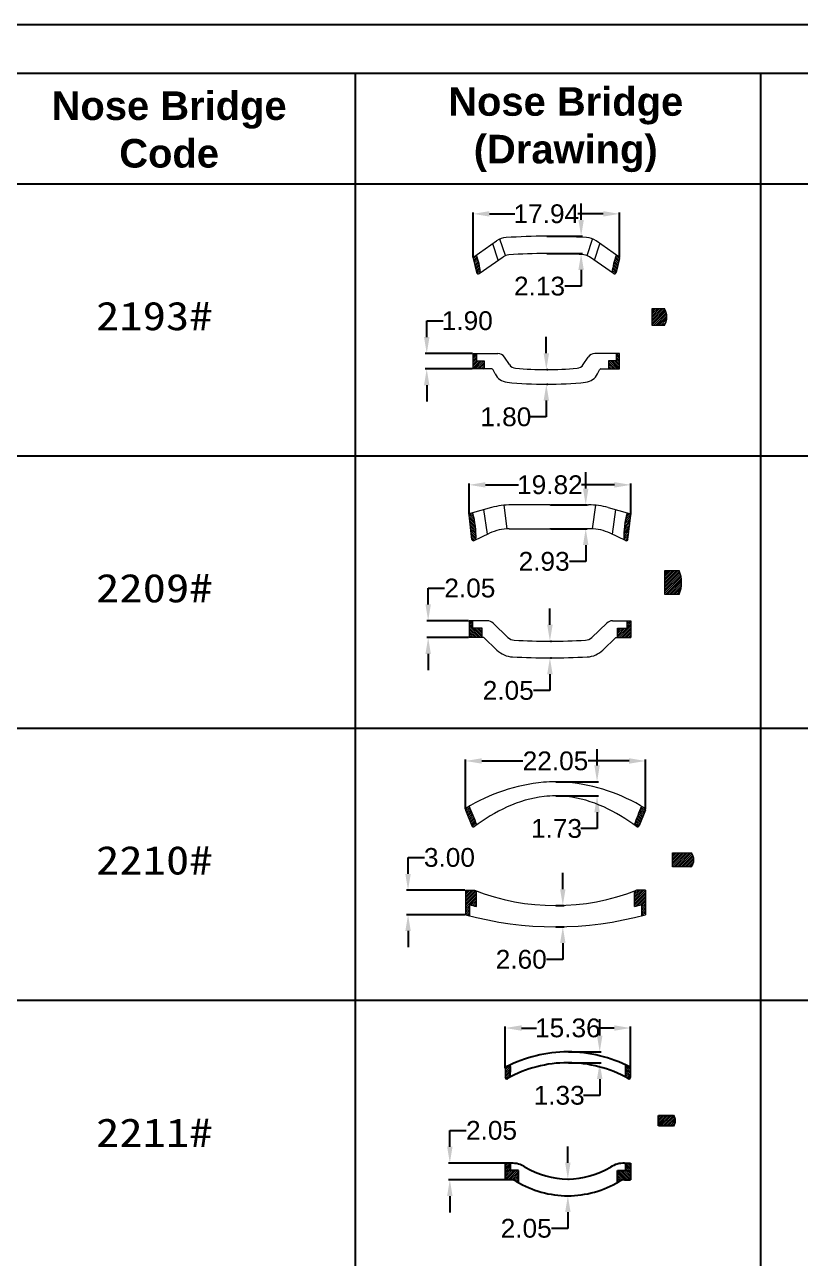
# Model space of a CAD drawing. Header units: inches. Extents: x 3613 to 8393, y -2205 to -794.
# Drawn here: x 5387.3 to 5482.3, y -1039.8 to -888.6 of the extents above; entities that cross this region are included whole.
import ezdxf

# ---------------------------------------------------------------- set-up
doc = ezdxf.new("R2010")
doc.units = ezdxf.units.IN
doc.header["$MEASUREMENT"] = 0
doc.styles.get("Standard").update_dxf_attribs({"font": 'arial.ttf'})
doc.dimstyles.new('Standard$0', dxfattribs={"dimtxt": 2.3, "dimasz": 2, "dimexe": 1, "dimexo": 1, "dimgap": 1, "dimtad": 0, "dimtih": 1, "dimtoh": 1, "dimdec": 1, "dimzin": 0, "dimdsep": 46, "dimtxsty": 'Standard', "dimcen": 0, "dimclrd": 4, "dimclre": 4, "dimclrt": 4, "dimadec": 1, "dimazin": 0, "dimtfac": 1, "dimtdec": 1, "dimtofl": 0, "dimtmove": 0, "dimatfit": 0, "dimfxl": 1, "dimtolj": 1, "dimtzin": 0, "dimarcsym": 0})
pattern_1 = [(45, (4556.301812344773, -1809.513885150636), (-0.1122532015133644, 0.1122532015133644), [])]

# ---------------------------------------------------------------- blocks, each defined once
blk = doc.blocks.new('*D381')
at = {"color": 0, "lineweight": -2, "transparency": 16777216}
for p, q in [((5441.310687692875, -984.7430789484779), (5441.310687692875, -978.674232863494)), ((5443.310687692875, -978.854232863494), (5448.338335241073, -978.854232863494)), ((5461.363786336337, -978.854232863494), (5456.33613878814, -978.854232863494)), ((5463.363786336337, -984.7430789484779), (5463.363786336337, -978.674232863494))]:
    blk.add_line(p, q, dxfattribs=at)
at = {"color": 0, "transparency": 16777216}
for points in [[(5443.310687692875, -978.5208995301606), (5443.310687692875, -979.1875661968273), (5441.310687692875, -978.854232863494)], [(5461.363786336337, -978.5208995301606), (5461.363786336337, -979.1875661968273), (5463.363786336337, -978.854232863494)]]:
    blk.add_solid(points, dxfattribs=at)
at = {"layer": 'Defpoints', "color": 0, "transparency": 16777216}
for p in [(5463.363786336337, -978.854232863494), (5441.310687692875, -984.8055789484779), (5463.363786336337, -984.8055789484779)]:
    blk.add_point(p, dxfattribs=at)
at = {"color": 0, "lineweight": 9, "transparency": 16777216, "insert": (5452.337237014606, -978.854232863494), "char_height": 2.3, "attachment_point": 5}
blk.add_mtext('\\A1;22.05', dxfattribs=at)
blk = doc.blocks.new('*D382')
at = {"color": 0, "lineweight": -2, "transparency": 16777216}
for p, q in [((5457.431732070983, -979.4019471518609), (5457.431732070983, -977.4019471518609)), ((5452.399737014608, -981.4019471518609), (5457.611732070984, -981.4019471518609)), ((5452.399737014608, -983.1322855337826), (5457.611732070984, -983.1322855337826)), ((5457.431732070983, -985.1322855337826), (5457.431732070983, -987.1322855337826)), ((5457.431732070983, -987.1322855337826), (5455.431732070983, -987.1322855337826))]:
    blk.add_line(p, q, dxfattribs=at)
at = {"color": 0, "transparency": 16777216}
for points in [[(5457.09839873765, -979.4019471518609), (5457.765065404316, -979.4019471518609), (5457.431732070983, -981.4019471518609)], [(5457.09839873765, -985.1322855337826), (5457.765065404316, -985.1322855337826), (5457.431732070983, -983.1322855337826)]]:
    blk.add_solid(points, dxfattribs=at)
at = {"layer": 'Defpoints', "color": 0, "transparency": 16777216}
for p in [(5452.337237014608, -981.4019471518609), (5452.337237014608, -983.1322855337826), (5457.431732070983, -983.1322855337826)]:
    blk.add_point(p, dxfattribs=at)
at = {"color": 0, "lineweight": 9, "transparency": 16777216, "insert": (5452.462809833602, -987.1322855337839), "char_height": 2.3, "attachment_point": 5}
blk.add_mtext('\\A1;1.73', dxfattribs=at)
blk = doc.blocks.new('*D383')
at = {"color": 0, "lineweight": -2, "transparency": 16777216}
for p, q in [((5453.235489541899, -994.5653873687322), (5453.235489541899, -992.5653873687322)), ((5452.399737014608, -996.5653873687322), (5453.4154895419, -996.5653873687322)), ((5452.399737014608, -999.1653873687321), (5453.4154895419, -999.1653873687321)), ((5453.235489541899, -1001.165387368732), (5453.235489541899, -1003.165387368732)), ((5453.235489541899, -1003.165387368732), (5451.235489541899, -1003.165387368732))]:
    blk.add_line(p, q, dxfattribs=at)
at = {"color": 0, "transparency": 16777216}
for points in [[(5452.902156208566, -994.5653873687322), (5453.568822875232, -994.5653873687322), (5453.235489541899, -996.5653873687322)], [(5452.902156208566, -1001.165387368732), (5453.568822875232, -1001.165387368732), (5453.235489541899, -999.1653873687321)]]:
    blk.add_solid(points, dxfattribs=at)
at = {"layer": 'Defpoints', "color": 0, "transparency": 16777216}
for p in [(5452.337237014608, -996.5653873687322), (5452.337237014608, -999.1653873687321), (5453.235489541899, -999.1653873687321)]:
    blk.add_point(p, dxfattribs=at)
at = {"color": 0, "lineweight": 9, "transparency": 16777216, "insert": (5448.14262460329, -1003.165387368733), "char_height": 2.3, "attachment_point": 5}
blk.add_mtext('\\A1;2.60', dxfattribs=at)
blk = doc.blocks.new('*D384')
at = {"color": 0, "lineweight": -2, "transparency": 16777216}
for p, q in [((5434.272641162281, -992.6819582095566), (5434.272641162281, -990.6819582095543)), ((5434.272641162281, -990.6819582095543), (5436.272641162281, -990.6819582095543)), ((5441.24818769288, -994.6819582095566), (5434.09264116228, -994.6819582095566)), ((5441.24818769288, -997.6819582095566), (5434.09264116228, -997.6819582095566)), ((5434.272641162281, -999.6819582095566), (5434.272641162281, -1001.681958209557))]:
    blk.add_line(p, q, dxfattribs=at)
at = {"color": 0, "transparency": 16777216}
for points in [[(5433.939307828948, -992.6819582095566), (5434.605974495614, -992.6819582095566), (5434.272641162281, -994.6819582095566)], [(5433.939307828948, -999.6819582095566), (5434.605974495614, -999.6819582095566), (5434.272641162281, -997.6819582095566)]]:
    blk.add_solid(points, dxfattribs=at)
at = {"layer": 'Defpoints', "color": 0, "transparency": 16777216}
for p in [(5434.272641162281, -994.6819582095566), (5441.31068769288, -994.6819582095566), (5441.31068769288, -997.6819582095566)]:
    blk.add_point(p, dxfattribs=at)
at = {"color": 0, "lineweight": 9, "transparency": 16777216, "insert": (5439.345110466509, -990.6819582095557), "char_height": 2.3, "attachment_point": 5}
blk.add_mtext('\\A1;3.00', dxfattribs=at)
blk = doc.blocks.new('*D385')
at = {"color": 0, "lineweight": -2, "transparency": 16777216}
for p, q in [((5441.745407721188, -948.6535571420044), (5441.745407721188, -944.8445097980289)), ((5443.745407721188, -945.0245097980288), (5447.805815836961, -945.0245097980288)), ((5459.567506353827, -945.0245097980288), (5455.507098238052, -945.0245097980288)), ((5461.567506353827, -948.6535571420044), (5461.567506353827, -944.8445097980289))]:
    blk.add_line(p, q, dxfattribs=at)
at = {"color": 0, "transparency": 16777216}
for points in [[(5443.745407721188, -944.6911764646954), (5443.745407721188, -945.3578431313622), (5441.745407721188, -945.0245097980288)], [(5459.567506353827, -944.6911764646954), (5459.567506353827, -945.3578431313622), (5461.567506353827, -945.0245097980288)]]:
    blk.add_solid(points, dxfattribs=at)
at = {"layer": 'Defpoints', "color": 0, "transparency": 16777216}
for p in [(5461.567506353827, -945.0245097980288), (5441.745407721188, -948.7160571420044), (5461.567506353827, -948.7160571420044)]:
    blk.add_point(p, dxfattribs=at)
at = {"color": 0, "lineweight": 9, "transparency": 16777216, "insert": (5451.656457037507, -945.0245097980288), "char_height": 2.3, "attachment_point": 5}
blk.add_mtext('\\A1;19.82', dxfattribs=at)
blk = doc.blocks.new('*D386')
at = {"color": 0, "lineweight": -2, "transparency": 16777216}
for p, q in [((5456.043342234476, -945.4798777424643), (5456.043342234476, -943.4798777424643)), ((5451.718957037509, -947.4798777424643), (5456.223342234476, -947.4798777424643)), ((5451.718957037509, -950.4098777424643), (5456.223342234476, -950.4098777424643)), ((5456.043342234476, -952.4098777424643), (5456.043342234476, -954.4098777424643)), ((5456.043342234476, -954.4098777424643), (5454.043342234476, -954.4098777424643))]:
    blk.add_line(p, q, dxfattribs=at)
at = {"color": 0, "transparency": 16777216}
for points in [[(5455.710008901143, -945.4798777424643), (5456.376675567809, -945.4798777424643), (5456.043342234476, -947.4798777424643)], [(5455.710008901143, -952.4098777424643), (5456.376675567809, -952.4098777424643), (5456.043342234476, -950.4098777424643)]]:
    blk.add_solid(points, dxfattribs=at)
at = {"layer": 'Defpoints', "color": 0, "transparency": 16777216}
for p in [(5451.656457037509, -947.4798777424643), (5451.656457037509, -950.4098777424643), (5456.043342234476, -950.4098777424643)]:
    blk.add_point(p, dxfattribs=at)
at = {"color": 0, "lineweight": 9, "transparency": 16777216, "insert": (5450.946555058486, -954.4098777424657), "char_height": 2.3, "attachment_point": 5}
blk.add_mtext('\\A1;2.93', dxfattribs=at)
blk = doc.blocks.new('*D387')
at = {"color": 0, "lineweight": -2, "transparency": 16777216}
for p, q in [((5451.656399685002, -962.1717519614571), (5451.656399685002, -960.1717519614571)), ((5451.718899684985, -964.1717519614571), (5451.836399685002, -964.1717519614571)), ((5451.718899684985, -966.221751961457), (5451.836399685002, -966.221751961457)), ((5451.656399685002, -968.221751961457), (5451.656399685002, -970.221751961457)), ((5451.656399685002, -970.221751961457), (5449.656399685002, -970.221751961457))]:
    blk.add_line(p, q, dxfattribs=at)
at = {"color": 0, "transparency": 16777216}
for points in [[(5451.323066351669, -962.1717519614571), (5451.989733018335, -962.1717519614571), (5451.656399685002, -964.1717519614571)], [(5451.323066351669, -968.221751961457), (5451.989733018335, -968.221751961457), (5451.656399685002, -966.221751961457)]]:
    blk.add_solid(points, dxfattribs=at)
at = {"layer": 'Defpoints', "color": 0, "transparency": 16777216}
for p in [(5451.656399684985, -964.1717519614571), (5451.656399684985, -966.221751961457), (5451.656399685002, -966.221751961457)]:
    blk.add_point(p, dxfattribs=at)
at = {"color": 0, "lineweight": 9, "transparency": 16777216, "insert": (5446.550983586774, -970.2217519614584), "char_height": 2.3, "attachment_point": 5}
blk.add_mtext('\\A1;2.05', dxfattribs=at)
blk = doc.blocks.new('*D388')
at = {"color": 0, "lineweight": -2, "transparency": 16777216}
for p, q in [((5436.740032459727, -959.678423565931), (5436.740032459727, -957.678423565931)), ((5436.740032459727, -957.678423565931), (5438.740032459727, -957.678423565931)), ((5441.68290772119, -961.678423565931), (5436.560032459727, -961.678423565931)), ((5441.68290772119, -963.7284235659309), (5436.560032459727, -963.7284235659309)), ((5436.740032459727, -965.7284235659309), (5436.740032459727, -967.7284235659309))]:
    blk.add_line(p, q, dxfattribs=at)
at = {"color": 0, "transparency": 16777216}
for points in [[(5436.406699126394, -959.678423565931), (5437.07336579306, -959.678423565931), (5436.740032459727, -961.678423565931)], [(5436.406699126394, -965.7284235659309), (5437.07336579306, -965.7284235659309), (5436.740032459727, -963.7284235659309)]]:
    blk.add_solid(points, dxfattribs=at)
at = {"layer": 'Defpoints', "color": 0, "transparency": 16777216}
for p in [(5436.740032459727, -961.678423565931), (5441.74540772119, -961.678423565931), (5441.74540772119, -963.7284235659309)]:
    blk.add_point(p, dxfattribs=at)
at = {"color": 0, "lineweight": 9, "transparency": 16777216, "insert": (5441.845448557953, -957.6784235659323), "char_height": 2.3, "attachment_point": 5}
blk.add_mtext('\\A1;2.05', dxfattribs=at)
blk = doc.blocks.new('*D377')
at = {"color": 0, "lineweight": -2, "transparency": 16777216}
for p, q in [((5446.176148180501, -1016.472342245588), (5446.176148180501, -1011.388321342013)), ((5448.176148180501, -1011.568321342013), (5449.992801792415, -1011.568321342013)), ((5459.532702334753, -1011.568321342013), (5457.716048722838, -1011.568321342013)), ((5461.532702334753, -1016.455444009404), (5461.532702334753, -1011.388321342013))]:
    blk.add_line(p, q, dxfattribs=at)
at = {"color": 0, "transparency": 16777216}
for points in [[(5448.176148180501, -1011.234988008679), (5448.176148180501, -1011.901654675346), (5446.176148180501, -1011.568321342013)], [(5459.532702334753, -1011.234988008679), (5459.532702334753, -1011.901654675346), (5461.532702334753, -1011.568321342013)]]:
    blk.add_solid(points, dxfattribs=at)
at = {"layer": 'Defpoints', "color": 0, "transparency": 16777216}
for p in [(5461.532702334753, -1011.568321342013), (5446.176148180501, -1016.534842245588), (5461.532702334753, -1016.517944009404)]:
    blk.add_point(p, dxfattribs=at)
at = {"color": 0, "lineweight": 9, "transparency": 16777216, "insert": (5453.854425257627, -1011.568321342013), "char_height": 2.3, "attachment_point": 5}
blk.add_mtext('\\A1;15.36', dxfattribs=at)
blk = doc.blocks.new('*D378')
at = {"color": 0, "lineweight": -2, "transparency": 16777216}
for p, q in [((5453.854426408103, -1028.067665221557), (5453.854426408103, -1026.067665221557)), ((5453.916925257628, -1030.067665221557), (5454.034426408103, -1030.067665221557)), ((5453.916925257628, -1032.116668685494), (5454.034426408103, -1032.116668685494)), ((5453.854426408103, -1034.116668685494), (5453.854426408103, -1036.116668685494)), ((5453.854426408103, -1036.116668685494), (5451.854426408103, -1036.116668685494))]:
    blk.add_line(p, q, dxfattribs=at)
at = {"color": 0, "transparency": 16777216}
for points in [[(5453.52109307477, -1028.067665221557), (5454.187759741436, -1028.067665221557), (5453.854426408103, -1030.067665221557)], [(5453.52109307477, -1034.116668685494), (5454.187759741436, -1034.116668685494), (5453.854426408103, -1032.116668685494)]]:
    blk.add_solid(points, dxfattribs=at)
at = {"layer": 'Defpoints', "color": 0, "transparency": 16777216}
for p in [(5453.854425257628, -1030.067665221557), (5453.854425257628, -1032.116668685494), (5453.854426408103, -1032.116668685494)]:
    blk.add_point(p, dxfattribs=at)
at = {"color": 0, "lineweight": 9, "transparency": 16777216, "insert": (5448.749010309875, -1036.116668685495), "char_height": 2.3, "attachment_point": 5}
blk.add_mtext('\\A1;2.05', dxfattribs=at)
blk = doc.blocks.new('*D379')
at = {"color": 0, "lineweight": -2, "transparency": 16777216}
for p, q in [((5439.394450912613, -1026.116668685494), (5439.394450912613, -1024.116668685494)), ((5439.394450912613, -1024.116668685494), (5441.394450912613, -1024.116668685494)), ((5446.113648180502, -1028.116668685494), (5439.214450912613, -1028.116668685494)), ((5446.113648180502, -1030.165672149431), (5439.214450912613, -1030.165672149431)), ((5439.394450912613, -1032.165672149431), (5439.394450912613, -1034.165672149431))]:
    blk.add_line(p, q, dxfattribs=at)
at = {"color": 0, "transparency": 16777216}
for points in [[(5439.06111757928, -1026.116668685494), (5439.727784245946, -1026.116668685494), (5439.394450912613, -1028.116668685494)], [(5439.06111757928, -1032.165672149431), (5439.727784245946, -1032.165672149431), (5439.394450912613, -1030.165672149431)]]:
    blk.add_solid(points, dxfattribs=at)
at = {"layer": 'Defpoints', "color": 0, "transparency": 16777216}
for p in [(5439.394450912613, -1028.116668685494), (5446.176148180502, -1028.116668685494), (5446.176148180502, -1030.165672149431)]:
    blk.add_point(p, dxfattribs=at)
at = {"color": 0, "lineweight": 9, "transparency": 16777216, "insert": (5444.499867010839, -1024.116668685495), "char_height": 2.3, "attachment_point": 5}
blk.add_mtext('\\A1;2.05', dxfattribs=at)
blk = doc.blocks.new('*D331')
at = {"color": 0, "lineweight": -2, "transparency": 16777216}
for p, q in [((5457.758311478719, -1012.494605134176), (5457.758311478719, -1010.494605134176)), ((5453.916925257628, -1014.494605134176), (5457.93831147872, -1014.494605134176)), ((5453.916925257628, -1015.824605134176), (5457.93831147872, -1015.824605134176)), ((5457.758311478719, -1017.824605134176), (5457.758311478719, -1019.824605134176)), ((5457.758311478719, -1019.824605134176), (5455.758311478719, -1019.824605134176))]:
    blk.add_line(p, q, dxfattribs=at)
at = {"color": 0, "transparency": 16777216}
for points in [[(5457.424978145386, -1012.494605134176), (5458.091644812052, -1012.494605134176), (5457.758311478719, -1014.494605134176)], [(5457.424978145386, -1017.824605134176), (5458.091644812052, -1017.824605134176), (5457.758311478719, -1015.824605134176)]]:
    blk.add_solid(points, dxfattribs=at)
at = {"layer": 'Defpoints', "color": 0, "transparency": 16777216}
for p in [(5453.854425257628, -1014.494605134176), (5453.854425257628, -1015.824605134176), (5457.758311478719, -1015.824605134176)]:
    blk.add_point(p, dxfattribs=at)
at = {"color": 0, "lineweight": 9, "transparency": 16777216, "insert": (5452.789389241338, -1019.824605134178), "char_height": 2.3, "attachment_point": 5}
blk.add_mtext('\\A1;1.33', dxfattribs=at)
blk = doc.blocks.new('*D407')
at = {"color": 0, "lineweight": -2, "transparency": 16777216}
for p, q in [((5442.248889221946, -917.1902183961085), (5442.248889221946, -911.6451075768344)), ((5444.248889221946, -911.8251075768344), (5447.359215411691, -911.8251075768344)), ((5458.184944057099, -911.8251075768344), (5455.074617867353, -911.8251075768344)), ((5460.184944057099, -917.1902183961085), (5460.184944057099, -911.6451075768344))]:
    blk.add_line(p, q, dxfattribs=at)
at = {"color": 0, "transparency": 16777216}
for points in [[(5444.248889221946, -911.491774243501), (5444.248889221946, -912.1584409101678), (5442.248889221946, -911.8251075768344)], [(5458.184944057099, -911.491774243501), (5458.184944057099, -912.1584409101678), (5460.184944057099, -911.8251075768344)]]:
    blk.add_solid(points, dxfattribs=at)
at = {"layer": 'Defpoints', "color": 0, "transparency": 16777216}
for p in [(5460.184944057099, -911.8251075768344), (5442.248889221946, -917.2527183961085), (5460.184944057099, -917.2527183961085)]:
    blk.add_point(p, dxfattribs=at)
at = {"color": 0, "lineweight": 9, "transparency": 16777216, "insert": (5451.216916639522, -911.8251075768344), "char_height": 2.3, "attachment_point": 5}
blk.add_mtext('\\A1;17.94', dxfattribs=at)
blk = doc.blocks.new('*D404')
at = {"color": 0, "lineweight": -2, "transparency": 16777216}
for p, q in [((5436.564990021094, -926.924400996631), (5436.564990021094, -924.924400996631)), ((5436.564990021094, -924.924400996631), (5438.564990021094, -924.924400996631)), ((5442.186389221948, -928.924400996631), (5436.384990021093, -928.924400996631)), ((5442.186389221948, -930.8244009966311), (5436.384990021093, -930.8244009966311)), ((5436.564990021094, -932.8244009966311), (5436.564990021094, -934.8244009966311))]:
    blk.add_line(p, q, dxfattribs=at)
at = {"color": 0, "transparency": 16777216}
for points in [[(5436.231656687761, -926.924400996631), (5436.898323354427, -926.924400996631), (5436.564990021094, -928.924400996631)], [(5436.231656687761, -932.8244009966311), (5436.898323354427, -932.8244009966311), (5436.564990021094, -930.8244009966311)]]:
    blk.add_solid(points, dxfattribs=at)
at = {"layer": 'Defpoints', "color": 0, "transparency": 16777216}
for p in [(5436.564990021094, -928.924400996631), (5442.248889221948, -928.924400996631), (5442.248889221948, -930.8244009966311)]:
    blk.add_point(p, dxfattribs=at)
at = {"color": 0, "lineweight": 9, "transparency": 16777216, "insert": (5441.529990021093, -924.9244009966324), "char_height": 2.3, "attachment_point": 5}
blk.add_mtext('\\A1;1.90', dxfattribs=at)
blk = doc.blocks.new('*D405')
at = {"color": 0, "lineweight": -2, "transparency": 16777216}
for p, q in [((5451.21691663954, -928.9018732988563), (5451.21691663954, -926.9018732988563)), ((5451.279416639525, -930.9018732988563), (5451.39691663954, -930.9018732988563)), ((5451.279416639525, -932.7018732988563), (5451.39691663954, -932.7018732988563)), ((5451.21691663954, -934.7018732988563), (5451.21691663954, -936.7018732988563)), ((5451.21691663954, -936.7018732988563), (5449.21691663954, -936.7018732988563))]:
    blk.add_line(p, q, dxfattribs=at)
at = {"color": 0, "transparency": 16777216}
for points in [[(5450.883583306207, -928.9018732988563), (5451.550249972873, -928.9018732988563), (5451.21691663954, -930.9018732988563)], [(5450.883583306207, -934.7018732988563), (5451.550249972873, -934.7018732988563), (5451.21691663954, -932.7018732988563)]]:
    blk.add_solid(points, dxfattribs=at)
at = {"layer": 'Defpoints', "color": 0, "transparency": 16777216}
for p in [(5451.216916639525, -930.9018732988563), (5451.216916639525, -932.7018732988563), (5451.21691663954, -932.7018732988563)]:
    blk.add_point(p, dxfattribs=at)
at = {"color": 0, "lineweight": 9, "transparency": 16777216, "insert": (5446.251916639539, -936.7018732988577), "char_height": 2.3, "attachment_point": 5}
blk.add_mtext('\\A1;1.80', dxfattribs=at)
blk = doc.blocks.new('*D406')
at = {"color": 0, "lineweight": -2, "transparency": 16777216}
for p, q in [((5455.479967688603, -912.5591442894381), (5455.479967688603, -910.5591442894381)), ((5451.279416639523, -914.5591442894381), (5455.659967688604, -914.5591442894381)), ((5451.279416639523, -916.6891442894382), (5455.659967688604, -916.6891442894382)), ((5455.479967688603, -918.6891442894382), (5455.479967688603, -920.6891442894382)), ((5455.479967688603, -920.6891442894382), (5453.479967688603, -920.6891442894382))]:
    blk.add_line(p, q, dxfattribs=at)
at = {"color": 0, "transparency": 16777216}
for points in [[(5455.14663435527, -912.5591442894381), (5455.813301021936, -912.5591442894381), (5455.479967688603, -914.5591442894381)], [(5455.14663435527, -918.6891442894382), (5455.813301021936, -918.6891442894382), (5455.479967688603, -916.6891442894382)]]:
    blk.add_solid(points, dxfattribs=at)
at = {"layer": 'Defpoints', "color": 0, "transparency": 16777216}
for p in [(5451.216916639523, -914.5591442894381), (5451.216916639523, -916.6891442894382), (5455.479967688603, -916.6891442894382)]:
    blk.add_point(p, dxfattribs=at)
at = {"color": 0, "lineweight": 9, "transparency": 16777216, "insert": (5450.383180512613, -920.6891442894396), "char_height": 2.3, "attachment_point": 5}
blk.add_mtext('\\A1;2.13', dxfattribs=at)

msp = doc.modelspace()

# ---------------------------------------------------------------- hatches: boundary and pattern name
at = {"lineweight": 9}
h = msp.add_hatch(dxfattribs=at)
h.set_pattern_fill('ANSI31', color=1, scale=0.05, style=0)
h.set_pattern_definition([(45.00000000000001, (4053.863794762911, -1482.027221863664), (-0.1122532015133644, 0.1122532015133644), [])])
h.paths.add_polyline_path([(5442.260775025334, -917.3257433290701, -0.309275887778271), (5442.340945125281, -917.1146326843357), (5442.66691663952, -916.8877864258802, -0.04903314863703842), (5443.170686668274, -918.9738361090201), (5442.972443592329, -919.1117950964722, -0.5275619284445785), (5442.663791048337, -918.9945830755819)])
h = msp.add_hatch(dxfattribs=at)
h.set_pattern_fill('ANSI31', color=1, scale=0.05, style=0)
h.set_pattern_definition([(135, (6848.570038516133, -1482.027221863664), (0.1122532015133644, 0.1122532015133644), [])])
h.paths.add_polyline_path([(5460.173058253709, -917.3257433290701, 0.309275887778271), (5460.092888153762, -917.1146326843357), (5459.766916639523, -916.8877864258802, 0.04903314863703842), (5459.26314661077, -918.9738361090201), (5459.461389686714, -919.1117950964722, 0.5275619284445785), (5459.770042230708, -918.9945830755819)])
h = msp.add_hatch(dxfattribs=at)
h.set_pattern_fill('ANSI31', color=1, scale=0.05, style=0)
h.set_pattern_definition([(45, (4053.863794762913, -1483.98312672164), (-0.1122532015133644, 0.1122532015133644), [])])
edge = h.paths.add_edge_path()
edge.add_arc((5464.001675450076, -924.4506276495392), 1.987500000000229, 328.1092081981495, 391.8907918018505)
edge.add_line((5465.689175450076, -923.4006276495393), (5464.189175450076, -923.4006276495393))
edge.add_line((5464.189175450076, -923.4006276495393), (5464.189175450076, -925.5006276495392))
edge.add_line((5464.189175450076, -925.5006276495392), (5465.689175450076, -925.5006276495392))
h = msp.add_hatch(dxfattribs=at)
h.set_pattern_fill('ANSI31', color=1, scale=0.05, style=0)
h.set_pattern_definition([(45, (4053.863794762913, -1483.007760455577), (-0.1122532015133644, 0.1122532015133644), [])])
h.paths.add_polyline_path([(5443.592090761886, -930.8244009966306), (5443.592090761886, -929.8244009966306), (5442.666916639522, -929.8244009966306), (5442.666916639522, -928.9244009966305), (5442.248889221946, -928.9244009966305), (5442.248889221946, -930.8244009966306)])
h = msp.add_hatch(dxfattribs=at)
h.set_pattern_fill('ANSI31', color=1, scale=0.05, style=0)
h.set_pattern_definition([(135, (6848.570038516133, -1483.007760455577), (0.1122532015133644, 0.1122532015133644), [])])
h.paths.add_polyline_path([(5460.184944057099, -930.8244009966306), (5460.184944057099, -928.9244009966305), (5459.766916639523, -928.9244009966305), (5459.766916639523, -929.8244009966306), (5458.841742517159, -929.8244009966306), (5458.841742517159, -930.8244009966306)])
h = msp.add_hatch(dxfattribs=at)
h.set_pattern_fill('ANSI31', color=1, scale=0.05, style=0)
h.set_pattern_definition([(135, (6182.058342877126, -1748.902945542933), (0.1122532015133644, 0.1122532015133644), [])])
h.paths.add_polyline_path([(5442.090994012905, -951.6988876670863, 0.5143967569952537), (5442.375816419068, -951.8562700308133), (5442.591402946211, -951.753353392246, 0.08159457484503137), (5442.206039170264, -948.4372935858476), (5441.892567912839, -948.523163506408, 0.370481420205066), (5441.746746961968, -948.7391634776361)])
h = msp.add_hatch(dxfattribs=at)
h.set_pattern_fill('ANSI31', color=1, scale=0.05, style=0)
h.set_pattern_definition([(45, (4721.254571197888, -1748.902945542933), (-0.1122532015133644, 0.1122532015133644), [])])
h.paths.add_polyline_path([(5461.566167113047, -948.7391634776361, 0.3704814202051518), (5461.420346162176, -948.523163506408), (5461.10687490475, -948.4372935858478, 0.08159457484503971), (5460.721511128804, -951.7533533922465), (5460.937097655947, -951.8562700308133, 0.5143967569951569), (5461.221920062109, -951.6988876670864)])
h = msp.add_hatch(dxfattribs=at)
h.set_pattern_fill('ANSI31', color=1, scale=0.05, style=0)
h.set_pattern_definition([(45, (4719.130543008206, -1746.659646977331), (-0.1122532015133644, 0.1122532015133644), [])])
edge = h.paths.add_edge_path()
edge.add_arc((5464.069676619151, -956.9845071424899), 3.727041666666854, 336.8541447046443, 383.1458552953557)
edge.add_line((5467.496718285819, -955.5195071424902), (5465.746718285819, -955.5195071424902))
edge.add_line((5465.746718285819, -955.5195071424902), (5465.746718285819, -958.44950714249))
edge.add_line((5465.746718285819, -958.44950714249), (5467.496718285818, -958.44950714249))
h = msp.add_hatch(dxfattribs=at)
h.set_pattern_fill('ANSI31', color=1, scale=0.05, style=0)
h.set_pattern_definition([(135, (6182.058342877126, -1748.194862331929), (0.1122532015133644, 0.1122532015133644), [])])
h.paths.add_polyline_path([(5442.206039170264, -962.5784235659304), (5442.206039170264, -961.6784235659305), (5441.745407721188, -961.6784235659305), (5441.745407721188, -963.7284235659305), (5443.363465391129, -963.7284235659305), (5443.363465391129, -962.5784235659306)])
h = msp.add_hatch(dxfattribs=at)
h.set_pattern_fill('ANSI31', color=1, scale=0.05, style=0)
h.set_pattern_definition([(45, (4721.254571197888, -1748.194862331929), (-0.1122532015133644, 0.1122532015133644), [])])
h.paths.add_polyline_path([(5459.949448683886, -962.5784235659306), (5459.949448683886, -963.7284235659305), (5461.567506353827, -963.7284235659305), (5461.567506353827, -961.6784235659305), (5461.10687490475, -961.6784235659305), (5461.10687490475, -962.5784235659304)])
h = msp.add_hatch(dxfattribs=at)
h.set_pattern_fill('ANSI31', color=1, scale=0.05, style=0)
h.set_pattern_definition([(45, (4554.733128810689, -1826.926711322507), (-0.1122532015133644, 0.1122532015133644), [])])
h.paths.add_polyline_path([(5441.781019359417, -984.4067887996569, 0.00511947616619246), (5441.404916497033, -984.635836631624, 0.3802285601748699), (5441.329723952435, -984.8907383557419, -0.0150952540615505), (5441.324915189213, -984.8796638786807), (5442.092764111502, -986.8050921180966, 0.4930783853769184), (5442.398144050332, -986.891300860422, -0.003939280411882267), (5442.68719314074, -986.6791436822423, 0.02262699101599212)])
h = msp.add_hatch(dxfattribs=at)
h.set_pattern_fill('ANSI31', color=1, scale=0.05, style=0)
h.set_pattern_definition([(135, (6349.941345218524, -1826.926711322507), (0.1122532015133644, 0.1122532015133644), [])])
h.paths.add_polyline_path([(5461.987280888473, -986.6791436822424, -0.003939280411880091), (5462.27632997888, -986.8913008604218, 0.4930783853756399), (5462.58170991771, -986.8050921180967), (5463.349558839999, -984.8796638786807, 0.3630495300617652), (5463.269557532184, -984.635836631627, 0.005119476166259612), (5462.893454669796, -984.4067887996567, 0.02262699101599194)])
h = msp.add_hatch(dxfattribs=at)
h.set_pattern_fill('ANSI31', color=1, scale=0.05, style=0)
h.set_pattern_definition([(45, (4553.382496688018, -1825.787639178597), (-0.1122532015133644, 0.1122532015133644), [])])
edge = h.paths.add_edge_path()
edge.add_arc((5467.938783511298, -990.9726901778354), 1.354166666666244, 321.1199303436388, 398.8800696563612)
edge.add_line((5468.992950177964, -990.1226901778355), (5466.692950177964, -990.1226901778355))
edge.add_line((5466.692950177964, -990.1226901778355), (5466.692950177964, -991.8226901778353))
edge.add_line((5466.692950177964, -991.8226901778353), (5468.992950177964, -991.8226901778353))
h = msp.add_hatch(dxfattribs=at)
h.set_pattern_fill('ANSI31', color=1, scale=0.05, style=0)
h.set_pattern_definition(pattern_1)
h.paths.add_polyline_path([(5442.65539978592, -994.7680458478053, -0.002194551246111444), (5442.40521838121, -994.6819582095561), (5441.310687692878, -994.6819582095561), (5441.310687692878, -997.6819582095561, 0.002546719751935808), (5441.787237014608, -997.7918577710132), (5441.787237014608, -996.4643760437975, -3.983546518761624e-05), (5441.781019359416, -996.4626944917973, 0.005585770354108658), (5442.65539978592, -996.6887918002117)])
h = msp.add_hatch(dxfattribs=at)
h.set_pattern_fill('ANSI31', color=1, scale=0.05, style=0)
h.set_pattern_definition(pattern_1)
h.paths.add_polyline_path([(5463.363786336337, -994.6819582095559), (5462.269255648004, -994.6819582095561, -0.002194551246112644), (5462.019074243294, -994.7680458478053), (5462.019074243294, -996.6887918002117, 0.005545933654885953), (5462.887237014607, -996.4643760437973), (5462.887237014607, -997.7918577710134, 0.002546719751935941), (5463.363786336337, -997.6819582095561)])
h = msp.add_hatch(dxfattribs=at)
h.set_pattern_fill('ANSI31', color=1, scale=0.05, style=0)
h.set_pattern_definition([(45.00000000000001, (4386.195833312724, -1853.08332636135), (-0.1122532015133644, 0.1122532015133644), [])])
edge = h.paths.add_edge_path()
edge.add_line((5446.176148180501, -1016.534842245588), (5446.176148180501, -1017.557012296674))
edge.add_arc((5446.3761481805, -1017.557012296674), 0.2, 180, 299.1922781864753)
edge.add_arc((5453.854425257627, -1030.942049177937), 15.13244404376181, 117.8945058321383, 119.1922781864701, ccw=False)
edge.add_arc((5431.247224156204, -1016.519728412095), 15.56289516348916, 356.1384019159439, 361.5499467397935)
edge.add_arc((5453.854425257627, -1030.942049177937), 16.43244404376181, 115.4059729790945, 117.4322471051133)
edge.add_arc((5446.3761481805, -1016.534842245588), 0.2, 117.4322471051295, 180)
h = msp.add_hatch(dxfattribs=at)
h.set_pattern_fill('ANSI31', color=1, scale=0.05, style=0)
h.set_pattern_definition([(135, (6521.513017202529, -1853.08332636135), (0.1122532015133644, 0.1122532015133644), [])])
edge = h.paths.add_edge_path()
edge.add_line((5461.532702334753, -1016.534842245588), (5461.532702334753, -1017.557012296674))
edge.add_arc((5461.332702334753, -1017.557012296674), 0.2, 240.8077218135247, 360, ccw=False)
edge.add_arc((5453.854425257627, -1030.942049177937), 15.13244404376181, 420.8077218135299, 422.1054941678617)
edge.add_arc((5476.46162635905, -1016.519728412095), 15.56289516348916, 178.4500532602065, 183.8615980840561, ccw=False)
edge.add_arc((5453.854425257627, -1030.942049177937), 16.43244404376181, 422.5677528948867, 424.5940270209055, ccw=False)
edge.add_arc((5461.332702334753, -1016.534842245588), 0.2, 360, 422.5677528948705, ccw=False)
h = msp.add_hatch(dxfattribs=at)
h.set_pattern_fill('ANSI31', color=1, scale=0.05, style=0)
h.set_pattern_definition([(45, (4386.195833312723, -1848.050023794039), (-0.1122532015133644, 0.1122532015133644), [])])
h.paths.add_polyline_path([(5464.955456946996, -1022.271198496973), (5464.955456946996, -1023.571198496973), (5466.805456946995, -1023.571198496973, 0.3076923076922882), (5466.805456946995, -1022.271198496973)])
h = msp.add_hatch(dxfattribs=at)
h.set_pattern_fill('ANSI31', color=1, scale=0.05, style=0)
h.set_pattern_definition([(45, (4386.195833312723, -1848.479142760909), (-0.1122532015133644, 0.1122532015133644), [])])
h.paths.add_polyline_path([(5447.788321353776, -1029.016668685494), (5446.804425257626, -1029.016668685494), (5446.804425257626, -1028.116668685494), (5446.1761481805, -1028.116668685494), (5446.1761481805, -1030.165672149431), (5446.907011721588, -1030.165672149431, -0.1377474935202221), (5447.577332566387, -1030.35391395186, 0.005092423037605954), (5447.788321353776, -1030.479630769443)])
h = msp.add_hatch(dxfattribs=at)
h.set_pattern_fill('ANSI31', color=1, scale=0.05, style=0)
h.set_pattern_definition([(135, (6521.513017202529, -1848.479142760909), (0.1122532015133644, 0.1122532015133644), [])])
h.paths.add_polyline_path([(5459.920529161476, -1030.479630769444, 0.005092423037615915), (5460.131517948866, -1030.353913951861, -0.1377474935201802), (5460.801838793664, -1030.165672149431), (5461.532702334753, -1030.165672149431), (5461.532702334753, -1028.116668685494), (5460.904425257627, -1028.116668685494), (5460.904425257627, -1029.016668685494), (5459.920529161476, -1029.016668685494)])

# ---------------------------------------------------------------- linework, layer by layer
for p, q in [((5708.229620341892, -894.6455222649729), (5298.974121347652, -894.6455222649729)), ((5427.799429086004, -894.6455222649729), (5427.799429086004, -1150.60632540705)), ((5477.446718541087, -894.6455222649729), (5477.446718541087, -1150.60632540705)), ((5311.791738218897, -908.1386918773514), (5708.229620341892, -908.1386918773514)), ((5311.791738218897, -941.4804690912724), (5708.229620341892, -941.4804690912724)), ((5311.791738218897, -974.8222463051934), (5708.229620341892, -974.8222463051934)), ((5311.791738218897, -1008.164023519114), (5708.229620341892, -1008.164023519114)), ((5464.955456946996, -1022.271198496973), (5466.805456946995, -1022.271198496973)), ((5464.955456946996, -1023.571198496973), (5464.955456946996, -1022.271198496973)), ((5466.805456946995, -1023.571198496973), (5464.955456946996, -1023.571198496973)), ((5446.907011721588, -1028.116668685494), (5446.1761481805, -1028.116668685494)), ((5446.1761481805, -1028.116668685494), (5446.1761481805, -1030.165672149431)), ((5446.804425257626, -1028.116668685494), (5446.804425257626, -1029.016668685494)), ((5447.788321353776, -1029.016668685494), (5446.804425257626, -1029.016668685494)), ((5447.788321353776, -1030.479630769444), (5447.788321353776, -1029.016668685494)), ((5459.920529161476, -1029.016668685494), (5460.904425257627, -1029.016668685494)), ((5459.920529161476, -1030.479630769444), (5459.920529161476, -1029.016668685494)), ((5460.801838793665, -1028.116668685494), (5461.532702334753, -1028.116668685494)), ((5460.904425257627, -1028.116668685494), (5460.904425257627, -1029.016668685494)), ((5461.532702334753, -1028.116668685494), (5461.532702334753, -1030.165672149431)), ((5446.907011721588, -1030.165672149431), (5446.1761481805, -1030.165672149431)), ((5460.801838793665, -1030.165672149431), (5461.532702334753, -1030.165672149431))]:
    msp.add_line(p, q)
at = {"color": 0, "lineweight": 9}
for p, q in [((5442.334647999922, -917.0885570632961), (5445.130351562424, -915.1430039545232)), ((5445.299210306232, -917.4925789984707), (5444.6529360596, -915.5056991729043)), ((5446.196568356445, -916.9435970205332), (5445.539949803062, -914.9249150699393)), ((5456.237264922598, -916.9435970205332), (5456.893883475981, -914.9249150699393)), ((5457.134622972811, -917.4925789984707), (5457.780897219443, -915.5056991729043)), ((5460.099185279121, -917.0885570632961), (5457.303481716619, -915.1430039545232)), ((5442.254477899975, -917.2996677080305), (5442.670088173696, -919.0206586966212)), ((5442.978740717688, -919.1378707175113), (5445.913121338541, -917.0958111029586)), ((5459.455092561355, -919.1378707175113), (5456.520711940502, -917.0958111029586)), ((5460.179355379069, -917.2996677080305), (5459.763745105347, -919.0206586966212)), ((5464.189175450076, -923.4006276495393), (5465.689175450076, -923.4006276495393)), ((5464.189175450076, -925.5006276495392), (5464.189175450076, -923.4006276495393)), ((5465.689175450076, -925.5006276495392), (5464.189175450076, -925.5006276495392)), ((5442.248889221946, -928.9244009966305), (5445.26074854567, -928.9244009966305)), ((5442.248889221946, -930.8244009966306), (5442.248889221946, -928.9244009966305)), ((5442.666916639522, -928.9244009966305), (5442.666916639522, -929.8244009966306)), ((5446.691925128505, -930.2883630093661), (5446.098385307327, -929.3781733375697)), ((5455.74190815054, -930.2883630093661), (5456.33544797172, -929.3781733375697)), ((5460.184944057099, -928.9244009966305), (5457.173084733375, -928.9244009966305)), ((5459.766916639523, -928.9244009966305), (5459.766916639523, -929.8244009966306)), ((5460.184944057099, -930.8244009966306), (5460.184944057099, -928.9244009966305)), ((5444.527782458932, -930.8244009966306), (5442.248889221946, -930.8244009966306)), ((5442.666916639522, -929.8244009966306), (5443.592090761886, -929.8244009966306)), ((5443.592090761886, -929.8244009966306), (5443.592090761886, -930.8244009966306)), ((5444.94395994486, -931.4230503179128), (5444.707654399555, -930.9369591017717)), ((5457.489873334185, -931.4230503179128), (5457.726178879489, -930.9369591017717)), ((5457.906050820113, -930.8244009966306), (5460.184944057099, -930.8244009966306)), ((5459.766916639523, -929.8244009966306), (5458.841742517159, -929.8244009966306)), ((5458.841742517159, -929.8244009966306), (5458.841742517159, -930.8244009966306)), ((5446.439027729678, -950.4147810448952), (5446.038957872538, -947.5223811706925)), ((5451.656457037508, -947.4798777424638), (5446.913332088508, -947.4798777424638)), ((5451.656457037508, -947.4798777424638), (5456.399581986508, -947.4798777424638)), ((5456.873886345336, -950.4147810448952), (5457.273956202477, -947.5223811706925)), ((5442.090994012905, -951.6988876670863), (5441.746746961969, -948.739163477636)), ((5444.501439080346, -947.8085092770358), (5441.892567912839, -948.523163506408)), ((5443.99539776145, -951.0831147235089), (5443.577470987362, -948.0616140350168)), ((5458.811474994668, -947.8085092770358), (5461.420346162176, -948.523163506408)), ((5459.317516313565, -951.0831147235089), (5459.735443087652, -948.0616140350168)), ((5461.221920062109, -951.6988876670863), (5461.566167113047, -948.739163477636)), ((5446.673272003412, -950.4098777424639), (5451.656457037508, -950.4098777424639)), ((5456.639642071602, -950.4098777424639), (5451.656457037508, -950.4098777424639)), ((5442.375816419068, -951.8562700308133), (5444.261737182415, -950.9559696820862)), ((5460.937097655947, -951.8562700308133), (5459.051176892599, -950.9559696820862)), ((5465.746718285819, -955.5195071424902), (5467.496718285819, -955.5195071424902)), ((5465.746718285819, -958.44950714249), (5465.746718285819, -955.5195071424902)), ((5467.496718285818, -958.44950714249), (5465.746718285819, -958.44950714249)), ((5443.992392856219, -961.6784235659305), (5441.745407721188, -961.6784235659305)), ((5441.745407721188, -961.6784235659305), (5441.745407721188, -963.7284235659305)), ((5442.206039170264, -962.5784235659304), (5442.206039170264, -961.6784235659305)), ((5443.363465391129, -962.5784235659306), (5442.206039170264, -962.5784235659304)), ((5443.363465391129, -963.7284235659305), (5443.363465391129, -962.5784235659304)), ((5446.520575834578, -963.7255150483512), (5444.686200813955, -961.9582635019284)), ((5456.792338240436, -963.7255150483512), (5458.62671326106, -961.9582635019284)), ((5459.320521218795, -961.6784235659305), (5461.567506353827, -961.6784235659305)), ((5459.949448683886, -962.5784235659306), (5461.10687490475, -962.5784235659304)), ((5459.949448683886, -963.7284235659305), (5459.949448683886, -962.5784235659304)), ((5461.10687490475, -962.5784235659304), (5461.10687490475, -961.6784235659305)), ((5461.567506353827, -961.6784235659305), (5461.567506353827, -963.7284235659305)), ((5443.568886712304, -963.7284235659305), (5441.745407721188, -963.7284235659305)), ((5445.165536107505, -965.266648346054), (5443.568886712304, -963.7284235659305)), ((5458.14737796751, -965.266648346054), (5459.74402736271, -963.7284235659305)), ((5459.74402736271, -963.7284235659305), (5461.567506353827, -963.7284235659305)), ((5441.324915189213, -984.8796638786807), (5442.092764111502, -986.8050921180966)), ((5463.349558839999, -984.8796638786807), (5462.58170991771, -986.8050921180966)), ((5466.692950177964, -990.1226901778355), (5468.992950177964, -990.1226901778355)), ((5466.692950177964, -991.8226901778353), (5466.692950177964, -990.1226901778355)), ((5468.992950177964, -991.8226901778353), (5466.692950177964, -991.8226901778353)), ((5441.310687692878, -994.6819582095561), (5441.310687692878, -997.6819582095561)), ((5441.310687692878, -994.6819582095561), (5442.40521838121, -994.6819582095561)), ((5442.65539978592, -996.6887918002117), (5442.65539978592, -994.7680458478053)), ((5462.019074243294, -996.6887918002117), (5462.019074243294, -994.7680458478044)), ((5463.363786336337, -994.6819582095561), (5462.269255648004, -994.6819582095561)), ((5463.363786336337, -994.6819582095561), (5463.363786336337, -997.6819582095561)), ((5441.787237014608, -996.4643760437973), (5441.787237014608, -997.7918577710132)), ((5462.887237014607, -996.4643760437973), (5462.887237014607, -997.7918577710132))]:
    msp.add_line(p, q, dxfattribs=at)
at = {"lineweight": 9}
for p, q in [((5446.176148180501, -1016.517944009404), (5446.176148180501, -1017.574197293984)), ((5461.532702334753, -1016.517944009404), (5461.532702334753, -1017.574197293984))]:
    msp.add_line(p, q, dxfattribs=at)
msp.add_lwpolyline([(5712.267660309171, -1185.645522264973), (5712.267660309171, -888.6455222649729), (5292.267663112416, -888.6455222649729), (5292.267663112416, -1185.645522264973)], close=True)
at = {"color": 0, "lineweight": 9}
for centre, radius, start, end in [((5446.444125615686, -917.0308592818665), 2.3, 94.12098604606226, 124.8343743726752), ((5451.216916639522, -983.274487158342), 68.71534286890434, 90, 94.12098604606226), ((5451.216916639522, -983.274487158342), 68.71534286890434, 85.87901395393776, 90), ((5455.989707663357, -917.0308592818665), 2.3, 55.16562562732483, 85.87901395393776), ((5442.448889221943, -917.2527183961085), 0.2, 124.8343743726752, 193.5766838065028), ((5432.308457648192, -920.4931535491487), 10.96796903572323, 7.962395362867342, 19.1909722501784), ((5446.712809892702, -918.244940432644), 1.4, 93.96211923527915, 124.8343743728505), ((5451.216916639522, -983.274487158342), 66.58534286890435, 90, 93.96211923527915), ((5451.216916639522, -983.274487158342), 66.58534286890435, 86.03788076472087, 90), ((5455.721023386341, -918.244940432644), 1.4, 55.16562562714954, 86.03788076472087), ((5470.125375630851, -920.4931535491487), 10.96796903572323, 160.8090277498216, 172.0376046371327), ((5459.9849440571, -917.2527183961085), 0.2, 346.4233161934972, 55.16562562732483), ((5442.864499495665, -918.9737093846993), 0.2, 193.5766838065028, 304.8343743728504), ((5459.569333783378, -918.9737093846993), 0.2, 235.1656256271496, 346.4233161934972), ((5464.001675450076, -924.4506276495392), 1.987500000000229, 328.1092081981495, 31.8907918018505), ((5445.26074854567, -929.9244009966305), 1, 33.1085975396048, 90), ((5457.173084733375, -929.9244009966305), 1, 90, 146.8914024603952), ((5444.527782458932, -931.0244009966304), 0.2, 25.92596970991872, 90), ((5447.529561890162, -929.742135350305), 1, 213.1085975396048, 265.0389414247437), ((5451.216916639523, -887.2629719494612), 43.63890134939471, 265.0389414247437, 270), ((5451.216916639523, -887.2629719494612), 43.63890134939471, 270, 274.9610585752563), ((5454.904271388883, -929.742135350305), 1, 274.9610585752563, 326.8914024603952), ((5457.906050820113, -931.0244009966304), 0.2, 90, 154.0740302900813), ((5446.595003892424, -930.6204214544537), 1.835799337957716, 205.9259697099187, 263.9152373439937), ((5451.216916639523, -887.2629719494612), 45.4389013493947, 263.9152373439937, 270), ((5451.216916639523, -887.2629719494612), 45.4389013493947, 270, 276.0847626560063), ((5455.838829386623, -930.6204214544537), 1.835799337957716, 276.0847626560063, 334.0740302900813), ((5446.913332088508, -956.4948777424639), 9.0150000000001, 90, 105.5180661243404), ((5456.399581986508, -956.4948777424639), 9.0150000000001, 74.48193387565962, 90), ((5441.945407721188, -948.7160571420044), 0.2, 105.3193651685476, 186.6342923711211), ((5432.306191728429, -951.268189914396), 10.29664767750217, 357.2993039331477, 15.95806827782555), ((5471.006722346586, -951.268189914396), 10.29664767750217, 164.0419317221745, 182.7006960668523), ((5461.367506353827, -948.7160571420044), 0.2, 353.3657076288788, 74.68063483144606), ((5446.673272003412, -956.0075767339819), 5.597698991517993, 90, 115.5188636856878), ((5456.639642071602, -956.0075767339819), 5.597698991517993, 64.48113631431217, 90), ((5442.289654772125, -951.6757813314549), 0.2, 186.6342923711211, 295.5188636856878), ((5461.02325930289, -951.6757813314549), 0.2, 244.4811363143122, 353.3657076288788), ((5464.069676619151, -956.9845071424899), 3.727041666666854, 336.8541447046443, 23.14585529535574), ((5443.992392856219, -962.6784235659305), 1, 46.06769719882497, 90), ((5459.320521218795, -962.6784235659305), 1, 90, 133.932302801175), ((5447.35314538386, -962.8613229715489), 1.2, 226.067697198825, 267.06002652444), ((5451.656399684984, -879.0708118304998), 85.10094013095677, 267.06002652444, 270.000037705331), ((5451.656514390031, -879.0708118304998), 85.10094013095677, 269.9999622946169, 272.93997347556), ((5455.959768691154, -962.8613229715489), 1.2, 272.93997347556, 313.932302801175), ((5447.246959980711, -963.1061681540481), 3, 226.067697198825, 266.7778446871646), ((5456.065954094304, -963.1061681540481), 3, 273.2221553128354, 313.932302801175), ((5451.656399684984, -879.0708118304998), 87.15094013095677, 266.9888512853271, 270.000037705331), ((5451.656514390031, -879.0708118304998), 87.15094013095677, 269.9999622946169, 273.0111487146729), ((5452.777795311385, -1002.88710800804), 21.50468040640335, 95.07382062776624, 121.9281904964563), ((5452.337237014606, -997.9251442895331), 16.5231971376727, 84.92617937223376, 95.07382062776624), ((5451.896678717827, -1002.88710800804), 21.50468040640335, 58.07180950354369, 84.92617937223376), ((5452.651965357731, -997.8980248509372), 14.78408292290796, 96.67129943981577, 114.8883428862904), ((5452.337237014606, -995.2072386602786), 12.07495312649644, 83.32870056018427, 96.67129943981577), ((5452.022508671482, -997.8980248509372), 14.78408292290796, 65.11165711370961, 83.32870056018427), ((5441.510687692875, -984.8055789484779), 0.2, 121.9281904964563, 201.7418089894546), ((5417.140276064196, -995.5499291329158), 27.04322108454755, 19.14879420050898, 24.33363382847545), ((5456.006668600431, -1005.128966225934), 22.75531538816848, 114.8883428862904, 126.7294496837449), ((5448.667805428781, -1005.128966225934), 22.75531538816848, 53.27055031625508, 65.11165711370961), ((5487.534197965017, -995.5499291329158), 27.04322108454755, 155.6663661715246, 160.851205799491), ((5463.163786336338, -984.8055789484779), 0.2, 338.2581910105453, 58.07180950354369), ((5442.278536615164, -986.7310071878937), 0.2, 201.7418089894546, 306.7294496837358), ((5462.395937414049, -986.7310071878937), 0.2, 233.2705503162642, 338.2581910105453), ((5467.938783511298, -990.9726901778354), 1.354166666666244, 321.1199303436388, 38.88006965636118), ((5452.337237014606, -969.436068744274), 27.1293186244577, 248.5247622762387, 291.4752377237613), ((5452.337237014607, -957.4426831704363), 40.42270419829558, 254.8619418795644, 256.1420928322504), ((5452.337237014607, -957.4426831704363), 40.42270419829558, 283.8579071677497, 285.1380581204356), ((5452.337237014607, -957.4426831704354), 41.72270419829658, 254.6757212980429, 285.3242787019571)]:
    msp.add_arc(centre, radius, start, end, dxfattribs=at)
at = {"color": 1, "lineweight": 9}
msp.add_arc((5450.986604891935, -971.4266492346997), 27.12931862445768, 311.2527569878816, 312.0291702766015, dxfattribs=at)
for centre, radius, start, end in [((5453.854425257627, -1030.942049177938), 16.44744404376181, 90, 117.4047936750785), ((5453.854425257627, -1030.942049177938), 16.44744404376181, 62.59520632492153, 90), ((5446.376148180501, -1016.517944009404), 0.2, 117.4047936751294, 180), ((5453.854425257627, -1030.942049177938), 15.11744404376181, 90, 119.2236309612987), ((5431.247224156204, -1016.519728412095), 15.56289516348916, 356.1384019159381, 1.549946739802422), ((5453.854425257627, -1030.942049177938), 15.11744404376181, 60.77636903870133, 90), ((5476.46162635905, -1016.519728412095), 15.56289516348916, 178.4500532601976, 183.8615980840619), ((5461.332702334752, -1016.517944009404), 0.2, 0, 62.59520632487057), ((5446.3761481805, -1017.574197293984), 0.2, 180, 299.2236309612986), ((5461.332702334753, -1017.574197293984), 0.2, 240.7763690387014, 0), ((5465.849206946995, -1022.921198496973), 1.156249999999926, 325.7945420619063, 34.2054579381162), ((5446.907011721589, -1031.453284690573), 3.336616005085145, 58.62802697253446, 90), ((5453.854425257627, -1020.059064727809), 10.00860049374818, 238.6280269725869, 270), ((5453.854425257627, -1020.059064727809), 10.00860049374818, 270, 301.371973027413), ((5460.801838793664, -1031.453284690573), 3.336616005085145, 89.99999999994789, 121.3719730274655), ((5446.907011721589, -1031.453284690573), 1.287612541142716, 58.62802697253446, 90), ((5453.854425257627, -1020.059064727809), 12.05760395768499, 238.6280269725869, 270), ((5453.854425257627, -1020.059064727809), 12.05760395768499, 270, 301.371973027413), ((5460.801838793664, -1031.453284690573), 1.287612541142716, 89.99999999994789, 121.3719730274655)]:
    msp.add_arc(centre, radius, start, end)

# ---------------------------------------------------------------- texts
at = {"char_height": 3.5, "width": 34.34827007284811, "attachment_point": 5}
for s, insert in [('{\\fArial|b1|i0|c0|p34;Nose Bridge (Drawing)}', (5453.59318120546, -901.512378432164)), ('{\\fArial|b1|i0|c0|p34;Nose Bridge Code}', (5405.002200496396, -901.512378432164)), ('{\\fSimSun|b1|i0|c0|p2;\\W1.2;2193\\fSimSun|b1|i0|c134|p2;#}', (5403.187399693346, -924.3593630333289)), ('{\\fSimSun|b1|i0|c0|p2;\\W1.2;2209\\fSimSun|b1|i0|c134|p2;#}', (5403.187399693346, -957.7011402472499)), ('{\\fSimSun|b1|i0|c0|p2;\\W1.2;2210\\fSimSun|b1|i0|c134|p2;#}', (5403.187399693346, -991.0429174611709)), ('{\\fSimSun|b1|i0|c0|p2;\\W1.2;2211\\fSimSun|b1|i0|c134|p2;#}', (5403.187399693346, -1024.384694675092))]:
    msp.add_mtext(s, dxfattribs=dict(at, insert=insert))

# ---------------------------------------------------------------- dimensions: what is measured, and where the dimension line sits
at = {"color": 3, "lineweight": 9}
for base, p1, p2, picture, middle in [((5460.184944057099, -911.8251075768344), (5442.248889221946, -917.2527183961085), (5460.184944057099, -917.2527183961085), '*D407', (5451.216916639522, -911.8251075768344)), ((5461.567506353827, -945.0245097980288), (5441.745407721188, -948.7160571420044), (5461.567506353827, -948.7160571420044), '*D385', (5451.656457037507, -945.0245097980288)), ((5463.363786336337, -978.854232863494), (5441.310687692875, -984.8055789484779), (5463.363786336337, -984.8055789484779), '*D381', (5452.337237014606, -978.854232863494)), ((5461.532702334753, -1011.568321342013), (5446.176148180501, -1016.534842245588), (5461.532702334753, -1016.517944009404), '*D377', (5453.854425257627, -1011.568321342013))]:
    dim = msp.add_linear_dim(base=base, p1=p1, p2=p2, dimstyle='Standard$0', override={"dimasz": 2, "dimexe": 0.18, "dimexo": 0.0625, "dimgap": 0.09, "dimdec": 2, "dimtxsty": 'Standard', "dimcen": 0.09, "dimclrd": 0, "dimclre": 0, "dimclrt": 0, "dimtdec": 2, "dimatfit": 3, "dimfxl": 1.25, "dimarcsym": 0}, dxfattribs=at)
    dim.commit()
    dim.dimension.update_dxf_attribs({"geometry": picture, "text_midpoint": middle})
for p1, p2, distance, picture, middle in [((5451.216916639522, -914.5591442894377), (5451.216916639522, -916.6891442894378), 4.2630510490807865, '*D406', (5450.383180512613, -920.6891442894396)), ((5442.248889221946, -930.8244009966306), (5442.248889221946, -928.9244009966305), 5.683899200852466, '*D404', (5441.529990021093, -924.9244009966324)), ((5451.216916639523, -930.9018732988559), (5451.216916639523, -932.7018732988558), 1.6370904631912708e-11, '*D405', (5446.251916639539, -936.7018732988577)), ((5451.656399684984, -964.1717519614566), (5451.656399684984, -966.2217519614566), 1.8189894035458565e-11, '*D387', (5446.550983586774, -970.2217519614584)), ((5452.337237014606, -981.4019471518604), (5452.337237014606, -983.1322855337821), 5.094495056377127, '*D382', (5452.462809833602, -987.1322855337839)), ((5453.854425257627, -1014.494605134176), (5453.854425257627, -1015.824605134176), 3.903886221092762, '*D331', (5452.789389241338, -1019.824605134178)), ((5446.1761481805, -1030.165672149431), (5446.1761481805, -1028.116668685494), 6.781697267886557, '*D379', (5444.499867010839, -1024.116668685495)), ((5453.854425257627, -1030.067665221557), (5453.854425257627, -1032.116668685494), 1.1504762369440868e-06, '*D378', (5448.749010309875, -1036.116668685495))]:
    dim = msp.add_aligned_dim(p1=p1, p2=p2, distance=distance, dimstyle='Standard$0', override={"dimasz": 2, "dimexe": 0.18, "dimexo": 0.0625, "dimgap": 0.09, "dimdec": 2, "dimtxsty": 'Standard', "dimcen": 0.09, "dimclrd": 0, "dimclre": 0, "dimclrt": 0, "dimtdec": 2, "dimatfit": 3, "dimfxl": 1.25, "dimarcsym": 0}, dxfattribs=at)
    dim.commit()
    dim.dimension.update_dxf_attribs({"geometry": picture, "text_midpoint": middle})
for base, p1, p2, angle, picture, middle, dimtype in [((5456.043342234476, -950.4098777424643), (5451.656457037508, -947.4798777424638), (5451.656457037508, -950.4098777424639), 90, '*D386', (5450.946555058486, -954.4098777424657), 160), ((5434.272641162281, -994.6819582095566), (5441.310687692878, -997.6819582095561), (5441.310687692878, -994.6819582095561), 90, '*D384', (5439.345110466509, -990.6819582095557), 161), ((5453.235489541899, -999.1653873687321), (5452.337237014606, -996.5653873687318), (5452.337237014606, -999.1653873687317), 270, '*D383', (5448.14262460329, -1003.165387368733), 161)]:
    dim = msp.add_linear_dim(base=base, p1=p1, p2=p2, angle=angle, dimstyle='Standard$0', override={"dimasz": 2, "dimexe": 0.18, "dimexo": 0.0625, "dimgap": 0.09, "dimdec": 2, "dimtxsty": 'Standard', "dimcen": 0.09, "dimclrd": 0, "dimclre": 0, "dimclrt": 0, "dimtdec": 2, "dimatfit": 3, "dimfxl": 1.25, "dimarcsym": 0}, dxfattribs=at)
    dim.commit()
    dim.dimension.update_dxf_attribs({"geometry": picture, "text_midpoint": middle, "dimtype": dimtype})
dim = msp.add_linear_dim(base=(5436.740032459727, -961.678423565931), p1=(5441.745407721188, -963.7284235659305), p2=(5441.745407721188, -961.6784235659305), angle=90, dimstyle='Standard$0', override={"dimasz": 2, "dimexe": 0.18, "dimexo": 0.0625, "dimgap": 0.09, "dimdec": 2, "dimtxsty": 'Standard', "dimcen": 0.09, "dimclrd": 0, "dimclre": 0, "dimclrt": 0, "dimtdec": 2, "dimatfit": 3, "dimfxl": 1.25, "dimarcsym": 0}, dxfattribs=at)
dim.commit()
dim.dimension.update_dxf_attribs({"geometry": '*D388', "text_midpoint": (5441.845448557953, -957.6784235659323)})

doc.saveas('drawing.dxf')
